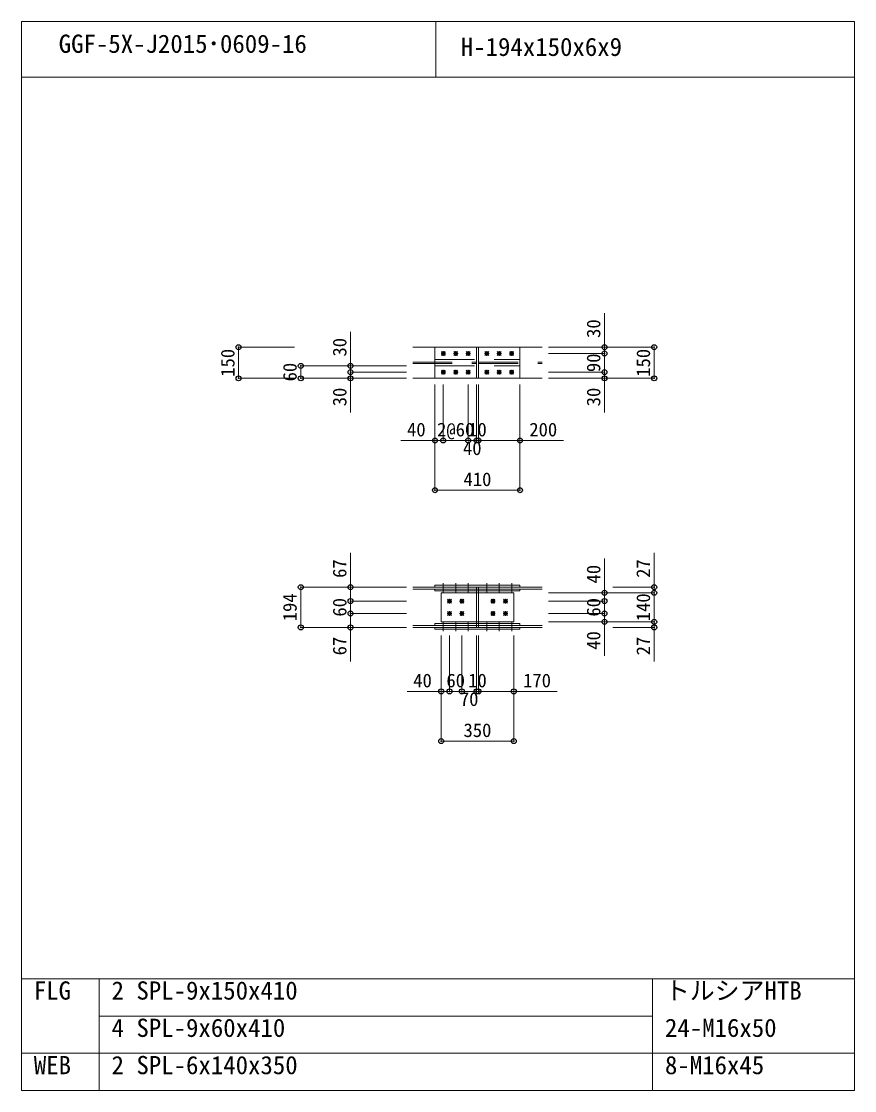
# Model space of a CAD drawing. Units: millimetres, scale not verified. Extents: x -8310 to 8310, y -4800 to 5700.
# Drawn here: x 4290 to 8310, y 540 to 5700 of the extents above; entities that cross this region are included whole.
import ezdxf
from ezdxf.enums import TextEntityAlignment as Align

# ---------------------------------------------------------------- set-up
doc = ezdxf.new("R2010")
doc.units = ezdxf.units.MM
doc.header["$LTSCALE"] = 30
doc.header["$PDMODE"] = 32
doc.header["$PDSIZE"] = 24
doc.linetypes.add('USER2', pattern=[9.525, 6.35, -3.175])
doc.layers.add('0-0', color=7, linetype='Continuous')
doc.layers.add('0-2', color=7, linetype='Continuous')
for name, color, linetype, lineweight in [('0-1', 7, 'Continuous', 18), ('0-5', 7, 'Continuous', 18), ('0-6', 7, 'USER2', 18), ('0-8', 7, 'Continuous', 18), ('0-9', 7, 'Continuous', 18), ('0-A', 7, 'Continuous', 18), ('0-B', 7, 'Continuous', 18)]:
    doc.layers.add(name, color=color, linetype=linetype, lineweight=lineweight)
doc.styles.add('ＭＳ ゴシック', font='')
doc.styles.get('ＭＳ ゴシック').set_extended_font_data('MS Gothic')

msp = doc.modelspace()

# ---------------------------------------------------------------- linework, layer by layer
at = {"layer": '0-0'}
for p in [(5338, 4127.5), (7103, 4127.5), (7343, 4127.5), (7103, 4097.5), (5638, 4037.5), (5878, 4037.5), (5338, 3977.5), (5638, 3977.5), (5878, 4007.5), (5878, 3977.5), (7103, 4007.5), (7103, 3977.5), (7343, 3977.5), (6285.5, 3677.5), (6325.5, 3677.5), (6445.5, 3677.5), (6485.5, 3677.5), (6495.5, 3677.5), (6695.5, 3677.5), (6285.5, 3437.5), (6695.5, 3437.5), (5638, 2969.5), (5878, 2969.5), (7103, 2942.5), (7343, 2969.5), (7343, 2942.5), (5878, 2902.5), (7103, 2902.5), (5878, 2842.5), (7103, 2842.5), (5638, 2775.5), (5878, 2775.5), (7103, 2802.5), (7343, 2802.5), (7343, 2775.5), (6315.5, 2466.5), (6355.5, 2466.5), (6415.5, 2466.5), (6485.5, 2466.5), (6495.5, 2466.5), (6665.5, 2466.5), (6315.5, 2226.5), (6665.5, 2226.5)]:
    msp.add_point(p, dxfattribs=at)
at = {"layer": '0-1'}
for p, q in [((4290, 540), (4290, 5700)), ((4290, 5700), (8310, 5700)), ((6290, 5430), (6290, 5700)), ((8310, 540), (8310, 5700)), ((4290, 5430), (8310, 5430)), ((4290, 1080), (8310, 1080)), ((4665, 540), (4665, 1080)), ((7335, 540), (7335, 1080)), ((4665, 900), (7335, 900)), ((4290, 720), (8310, 720)), ((4290, 540), (8310, 540))]:
    msp.add_line(p, q, dxfattribs=at)
at = {"layer": '0-5'}
for p, q in [((6178, 4127.5), (6485.5, 4127.5)), ((6285.5, 4127.5), (6695.5, 4127.5)), ((6285.5, 3977.5), (6285.5, 4127.5)), ((6495.5, 4127.5), (6803, 4127.5)), ((6178, 3977.5), (6485.5, 3977.5)), ((6495.5, 3977.5), (6803, 3977.5)), ((6178, 2969.5), (6485.5, 2969.5)), ((6285.5, 2978.5), (6695.5, 2978.5)), ((6285.5, 2969.5), (6285.5, 2978.5)), ((6285.5, 2960.5), (6695.5, 2960.5)), ((6285.5, 2951.5), (6285.5, 2960.5)), ((6315.5, 2942.5), (6665.5, 2942.5)), ((6315.5, 2802.5), (6315.5, 2942.5)), ((6485.5, 2942.5), (6485.5, 2951.5)), ((6495.5, 2969.5), (6803, 2969.5)), ((6495.5, 2960.5), (6495.5, 2969.5)), ((6495.5, 2960.5), (6803, 2960.5)), ((6495.5, 2942.5), (6495.5, 2951.5)), ((6285.5, 2793.5), (6485.5, 2793.5)), ((6285.5, 2784.5), (6285.5, 2793.5)), ((6485.5, 2793.5), (6485.5, 2802.5)), ((6485.5, 2793.5), (6695.5, 2793.5)), ((6495.5, 2793.5), (6495.5, 2802.5)), ((6695.5, 2784.5), (6695.5, 2793.5)), ((6178, 2784.5), (6485.5, 2784.5)), ((6285.5, 2784.5), (6485.5, 2784.5)), ((6285.5, 2775.5), (6485.5, 2775.5)), ((6285.5, 2766.5), (6285.5, 2775.5)), ((6285.5, 2766.5), (6485.5, 2766.5)), ((6485.5, 2784.5), (6695.5, 2784.5)), ((6485.5, 2775.5), (6695.5, 2775.5)), ((6485.5, 2766.5), (6695.5, 2766.5)), ((6495.5, 2775.5), (6803, 2775.5)), ((6695.5, 2766.5), (6695.5, 2775.5))]:
    msp.add_line(p, q, dxfattribs=at)
for points in [[(6285.5, 3977.5), (6695.5, 3977.5), (6695.5, 4127.5)], [(6178, 2960.5), (6485.5, 2960.5), (6485.5, 2969.5)], [(6285.5, 2969.5), (6695.5, 2969.5), (6695.5, 2978.5)], [(6285.5, 2951.5), (6695.5, 2951.5), (6695.5, 2960.5)], [(6315.5, 2802.5), (6665.5, 2802.5), (6665.5, 2942.5)], [(6178, 2775.5), (6485.5, 2775.5), (6485.5, 2784.5)], [(6495.5, 2775.5), (6495.5, 2784.5), (6803, 2784.5)]]:
    msp.add_lwpolyline(points, dxfattribs=at)
at = {"layer": '0-6'}
for p, q in [((6285.5, 4127.5), (6695.5, 4127.5)), ((6485.5, 3977.5), (6485.5, 4127.5)), ((6495.5, 3977.5), (6495.5, 4127.5)), ((6178, 4055.5), (6485.5, 4055.5)), ((6178, 4049.5), (6485.5, 4049.5)), ((6285.5, 4067.5), (6695.5, 4067.5)), ((6285.5, 4037.5), (6695.5, 4037.5)), ((6495.5, 4055.5), (6803, 4055.5)), ((6495.5, 4049.5), (6803, 4049.5)), ((6285.5, 3977.5), (6695.5, 3977.5)), ((6485.5, 2951.5), (6485.5, 2960.5)), ((6485.5, 2802.5), (6485.5, 2942.5)), ((6495.5, 2951.5), (6495.5, 2960.5)), ((6495.5, 2802.5), (6495.5, 2942.5)), ((6485.5, 2784.5), (6485.5, 2793.5)), ((6495.5, 2784.5), (6495.5, 2793.5))]:
    msp.add_line(p, q, dxfattribs=at)
at = {"layer": '0-8'}
for p, q in [((6314.5, 4097.5), (6336.5, 4097.5)), ((6316.17, 4088.17), (6334.83, 4106.83)), ((6316.17, 4106.83), (6334.83, 4088.17)), ((6325.5, 4086.5), (6325.5, 4108.5)), ((6374.5, 4097.5), (6396.5, 4097.5)), ((6376.17, 4088.17), (6394.83, 4106.83)), ((6376.17, 4106.83), (6394.83, 4088.17)), ((6385.5, 4086.5), (6385.5, 4108.5)), ((6434.5, 4097.5), (6456.5, 4097.5)), ((6436.17, 4088.17), (6454.83, 4106.83)), ((6436.17, 4106.83), (6454.83, 4088.17)), ((6445.5, 4086.5), (6445.5, 4108.5)), ((6524.5, 4097.5), (6546.5, 4097.5)), ((6526.17, 4088.17), (6544.83, 4106.83)), ((6526.17, 4106.83), (6544.83, 4088.17)), ((6535.5, 4086.5), (6535.5, 4108.5)), ((6584.5, 4097.5), (6606.5, 4097.5)), ((6586.17, 4088.17), (6604.83, 4106.83)), ((6586.17, 4106.83), (6604.83, 4088.17)), ((6595.5, 4086.5), (6595.5, 4108.5)), ((6644.5, 4097.5), (6666.5, 4097.5)), ((6646.17, 4088.17), (6664.83, 4106.83)), ((6646.17, 4106.83), (6664.83, 4088.17)), ((6655.5, 4086.5), (6655.5, 4108.5)), ((6314.5, 4007.5), (6336.5, 4007.5)), ((6316.17, 3998.17), (6334.83, 4016.83)), ((6316.17, 4016.83), (6334.83, 3998.17)), ((6325.5, 3996.5), (6325.5, 4018.5)), ((6374.5, 4007.5), (6396.5, 4007.5)), ((6376.17, 3998.17), (6394.83, 4016.83)), ((6376.17, 4016.83), (6394.83, 3998.17)), ((6385.5, 3996.5), (6385.5, 4018.5)), ((6434.5, 4007.5), (6456.5, 4007.5)), ((6436.17, 3998.17), (6454.83, 4016.83)), ((6436.17, 4016.83), (6454.83, 3998.17)), ((6445.5, 3996.5), (6445.5, 4018.5)), ((6524.5, 4007.5), (6546.5, 4007.5)), ((6526.17, 3998.17), (6544.83, 4016.83)), ((6526.17, 4016.83), (6544.83, 3998.17)), ((6535.5, 3996.5), (6535.5, 4018.5)), ((6584.5, 4007.5), (6606.5, 4007.5)), ((6586.17, 3998.17), (6604.83, 4016.83)), ((6586.17, 4016.83), (6604.83, 3998.17)), ((6595.5, 3996.5), (6595.5, 4018.5)), ((6644.5, 4007.5), (6666.5, 4007.5)), ((6646.17, 3998.17), (6664.83, 4016.83)), ((6646.17, 4016.83), (6664.83, 3998.17)), ((6655.5, 3996.5), (6655.5, 4018.5)), ((6344.5, 2902.5), (6366.5, 2902.5)), ((6346.17, 2893.17), (6364.83, 2911.83)), ((6346.17, 2911.83), (6364.83, 2893.17)), ((6355.5, 2891.5), (6355.5, 2913.5)), ((6404.5, 2902.5), (6426.5, 2902.5)), ((6406.17, 2893.17), (6424.83, 2911.83)), ((6406.17, 2911.83), (6424.83, 2893.17)), ((6415.5, 2891.5), (6415.5, 2913.5)), ((6554.5, 2902.5), (6576.5, 2902.5)), ((6556.17, 2893.17), (6574.83, 2911.83)), ((6556.17, 2911.83), (6574.83, 2893.17)), ((6565.5, 2891.5), (6565.5, 2913.5)), ((6614.5, 2902.5), (6636.5, 2902.5)), ((6616.17, 2893.17), (6634.83, 2911.83)), ((6616.17, 2911.83), (6634.83, 2893.17)), ((6625.5, 2891.5), (6625.5, 2913.5)), ((6344.5, 2842.5), (6366.5, 2842.5)), ((6346.17, 2833.17), (6364.83, 2851.83)), ((6346.17, 2851.83), (6364.83, 2833.17)), ((6355.5, 2831.5), (6355.5, 2853.5)), ((6404.5, 2842.5), (6426.5, 2842.5)), ((6406.17, 2833.17), (6424.83, 2851.83)), ((6406.17, 2851.83), (6424.83, 2833.17)), ((6415.5, 2831.5), (6415.5, 2853.5)), ((6554.5, 2842.5), (6576.5, 2842.5)), ((6556.17, 2833.17), (6574.83, 2851.83)), ((6556.17, 2851.83), (6574.83, 2833.17)), ((6565.5, 2831.5), (6565.5, 2853.5)), ((6614.5, 2842.5), (6636.5, 2842.5)), ((6616.17, 2833.17), (6634.83, 2851.83)), ((6616.17, 2851.83), (6634.83, 2833.17)), ((6625.5, 2831.5), (6625.5, 2853.5))]:
    msp.add_line(p, q, dxfattribs=at)
at = {"layer": '0-9'}
for p, q in [((6325.5, 2988.5), (6325.5, 2941.5)), ((6385.5, 2988.5), (6385.5, 2941.5)), ((6445.5, 2988.5), (6445.5, 2941.5)), ((6535.5, 2988.5), (6535.5, 2941.5)), ((6595.5, 2988.5), (6595.5, 2941.5)), ((6655.5, 2988.5), (6655.5, 2941.5)), ((6325.5, 2756.5), (6325.5, 2803.5)), ((6385.5, 2756.5), (6385.5, 2803.5)), ((6445.5, 2756.5), (6445.5, 2803.5)), ((6535.5, 2756.5), (6535.5, 2803.5)), ((6595.5, 2756.5), (6595.5, 2803.5)), ((6655.5, 2756.5), (6655.5, 2803.5))]:
    msp.add_line(p, q, dxfattribs=at)
at = {"layer": '0-A'}
for p, q in [((5608, 4127.5), (5338, 4127.5)), ((6833, 4127.5), (7103, 4127.5)), ((6833, 4127.5), (7343, 4127.5)), ((6833, 4097.5), (7103, 4097.5)), ((6148, 4037.5), (5638, 4037.5)), ((6148, 4037.5), (5878, 4037.5)), ((6148, 4007.5), (5878, 4007.5)), ((5878, 3812.5), (5878, 4007.5)), ((6148, 3977.5), (5878, 3977.5)), ((6833, 4007.5), (7103, 4007.5)), ((6833, 3977.5), (7103, 3977.5)), ((7103, 3812.5), (7103, 4007.5)), ((6285.5, 3947.5), (6285.5, 3677.5)), ((6285.5, 3947.5), (6285.5, 3437.5)), ((6325.5, 3947.5), (6325.5, 3677.5)), ((6325.5, 3947.5), (6325.5, 3677.5)), ((6445.5, 3947.5), (6445.5, 3677.5)), ((6445.5, 3947.5), (6445.5, 3677.5)), ((6485.5, 3947.5), (6485.5, 3677.5)), ((6485.5, 3947.5), (6485.5, 3677.5)), ((6495.5, 3947.5), (6495.5, 3677.5)), ((6495.5, 3947.5), (6495.5, 3677.5)), ((6695.5, 3947.5), (6695.5, 3677.5)), ((6695.5, 3947.5), (6695.5, 3437.5)), ((6120.5, 3677.5), (6325.5, 3677.5)), ((6325.5, 3677.5), (6445.5, 3677.5)), ((6445.5, 3677.5), (6485.5, 3677.5)), ((6485.5, 3677.5), (6495.5, 3677.5)), ((6495.5, 3677.5), (6905.5, 3677.5)), ((6285.5, 3437.5), (6695.5, 3437.5)), ((6148, 2969.5), (5638, 2969.5)), ((6148, 2969.5), (5878, 2969.5)), ((6833, 2942.5), (7103, 2942.5)), ((6833, 2942.5), (7343, 2942.5)), ((7143.74, 2969.5), (7343, 2969.5)), ((6148, 2902.5), (5878, 2902.5)), ((6833, 2902.5), (7103, 2902.5)), ((6148, 2842.5), (5878, 2842.5)), ((5878, 2610.5), (5878, 2842.5)), ((6833, 2842.5), (7103, 2842.5)), ((7103, 2637.5), (7103, 2842.5)), ((6833, 2802.5), (7103, 2802.5)), ((6833, 2802.5), (7343, 2802.5)), ((7343, 2610.5), (7343, 2802.5)), ((6148, 2775.5), (5878, 2775.5)), ((6315.5, 2736.5), (6315.5, 2466.5)), ((6315.5, 2736.5), (6315.5, 2226.5)), ((6355.5, 2736.5), (6355.5, 2466.5)), ((6355.5, 2736.5), (6355.5, 2466.5)), ((6415.5, 2736.5), (6415.5, 2466.5)), ((6415.5, 2736.5), (6415.5, 2466.5)), ((6485.5, 2736.5), (6485.5, 2466.5)), ((6485.5, 2736.5), (6485.5, 2466.5)), ((6495.5, 2736.5), (6495.5, 2466.5)), ((6495.5, 2736.5), (6495.5, 2466.5)), ((6665.5, 2736.5), (6665.5, 2466.5)), ((6665.5, 2736.5), (6665.5, 2226.5)), ((7143.74, 2775.5), (7343, 2775.5)), ((6150.5, 2466.5), (6355.5, 2466.5)), ((6355.5, 2466.5), (6415.5, 2466.5)), ((6415.5, 2466.5), (6485.5, 2466.5)), ((6485.5, 2466.5), (6495.5, 2466.5)), ((6495.5, 2466.5), (6875.5, 2466.5)), ((6315.5, 2226.5), (6665.5, 2226.5))]:
    msp.add_line(p, q, dxfattribs=at)
for points in [[(6833, 4097.5), (7103, 4097.5), (7103, 4292.5)], [(6148, 4007.5), (5878, 4007.5), (5878, 4202.5)], [(5608, 3977.5), (5338, 3977.5), (5338, 4127.5)], [(6833, 3977.5), (7343, 3977.5), (7343, 4127.5)], [(6833, 4007.5), (7103, 4007.5), (7103, 4097.5)], [(6148, 3977.5), (5638, 3977.5), (5638, 4037.5)], [(6148, 2902.5), (5878, 2902.5), (5878, 3134.5)], [(6833, 2942.5), (7343, 2942.5), (7343, 3134.5)], [(6833, 2902.5), (7103, 2902.5), (7103, 3107.5)], [(6148, 2775.5), (5638, 2775.5), (5638, 2969.5)], [(6833, 2802.5), (7343, 2802.5), (7343, 2942.5)], [(6148, 2842.5), (5878, 2842.5), (5878, 2902.5)], [(6833, 2842.5), (7103, 2842.5), (7103, 2902.5)]]:
    msp.add_lwpolyline(points, dxfattribs=at)
at = {"layer": '0-B'}
for centre in [(6325.5, 4097.5), (6385.5, 4097.5), (6445.5, 4097.5), (6535.5, 4097.5), (6595.5, 4097.5), (6655.5, 4097.5), (6325.5, 4007.5), (6385.5, 4007.5), (6445.5, 4007.5), (6535.5, 4007.5), (6595.5, 4007.5), (6655.5, 4007.5), (6355.5, 2902.5), (6415.5, 2902.5), (6565.5, 2902.5), (6625.5, 2902.5), (6355.5, 2842.5), (6415.5, 2842.5), (6565.5, 2842.5), (6625.5, 2842.5)]:
    msp.add_circle(centre, 9, dxfattribs=at)

# ---------------------------------------------------------------- texts
at = {"layer": '0-2', "style": 'ＭＳ ゴシック'}
for s, p in [('GGF-5X-J2015･0609-16', (4470, 5521.8)), ('H-194x150x6x9', (6410, 5506.8)), ('FLG', (4350, 952.8)), ('2', (4725, 952.8)), ('SPL-9x150x410', (4845, 952.8)), ('トルシアHTB', (7395, 952.8)), ('4', (4725, 772.8)), ('SPL-9x60x410', (4845, 772.8)), ('24-M16x50', (7395, 772.8)), ('WEB', (4350, 592.8)), ('2', (4725, 592.8)), ('SPL-6x140x350', (4845, 592.8)), ('8-M16x45', (7395, 592.8))]:
    msp.add_text(s, height=87.98, dxfattribs=at).set_placement(p, align=Align.BOTTOM_LEFT)
at = {"layer": '0-A', "style": 'ＭＳ ゴシック'}
for s, p in [('30', (7103, 4172.5)), ('30', (5878, 4082.5)), ('150', (5338, 3985)), ('90', (7103, 4007.5)), ('150', (7343, 3985)), ('60', (5638, 3962.5)), ('30', (5878, 3842.5)), ('30', (7103, 3842.5)), ('67', (5878, 3014.5)), ('27', (7343, 3014.5)), ('40', (7103, 2987.5)), ('194', (5638, 2805)), ('60', (5878, 2827.5)), ('60', (7103, 2827.5)), ('140', (7343, 2805)), ('40', (7103, 2667.5)), ('67', (5878, 2640.5)), ('27', (7343, 2640.5))]:
    msp.add_text(s, height=65.98, rotation=90, dxfattribs=at).set_placement(p, align=Align.BOTTOM_LEFT)
for s, p in [('40', (6150.5, 3677.5)), ('2@60', (6295.5, 3677.5)), ('10', (6445.5, 3677.5)), ('200', (6740.5, 3677.5)), ('40', (6420.5, 3587.5)), ('410', (6423, 3437.5)), ('40', (6180.5, 2466.5)), ('60', (6340.5, 2466.5)), ('10', (6445.5, 2466.5)), ('170', (6710.5, 2466.5)), ('70', (6405.5, 2376.5)), ('350', (6423, 2226.5))]:
    msp.add_text(s, height=65.98, dxfattribs=at).set_placement(p, align=Align.BOTTOM_LEFT)

doc.saveas('drawing.dxf')
